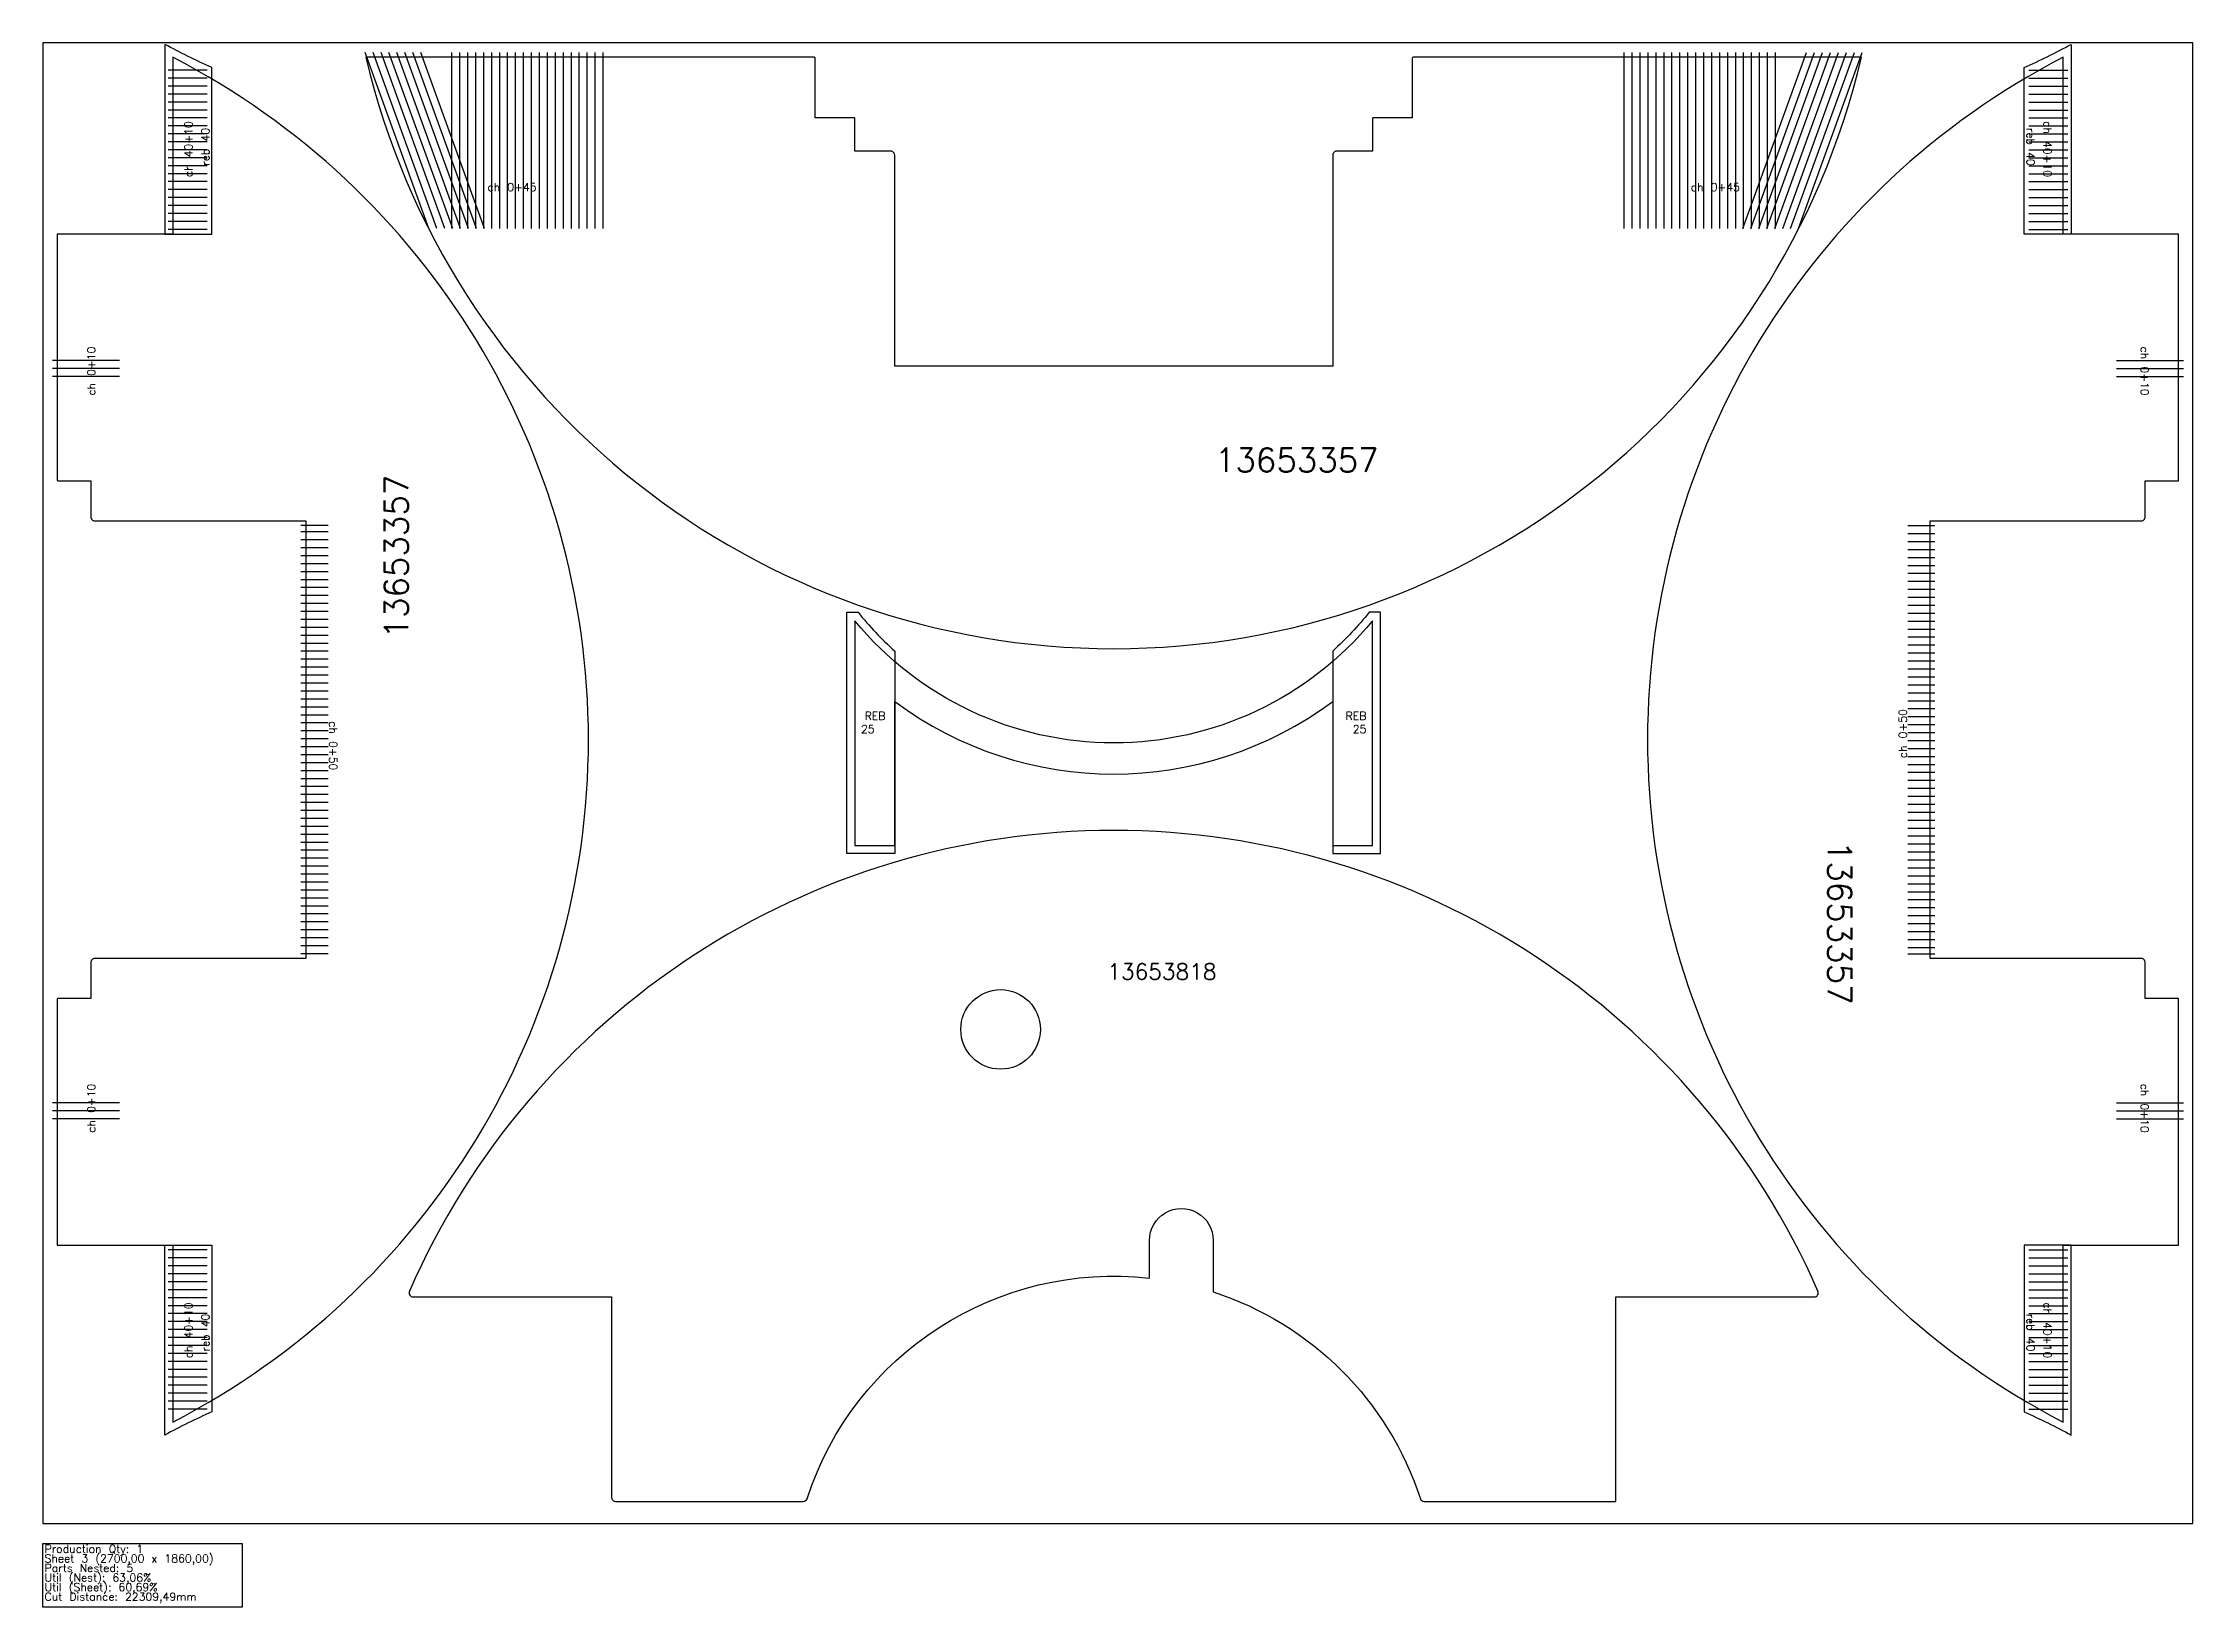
# Model space of a CAD drawing. Header units: millimetres. Extents: x 5970 to 8670, y -105 to 1860.
import ezdxf

# ---------------------------------------------------------------- set-up
doc = ezdxf.new("R2010")
doc.units = ezdxf.units.MM
for name, color, linetype in [('13653357', 7, 'Continuous'), ('Chanfro', 7, 'Continuous'), ('Des.', 7, 'Continuous'), ('Rebaixo', 7, 'Continuous'), ('sheet', 24, 'Continuous'), ('Stats', 7, 'Continuous'), ('Texto', 7, 'Continuous')]:
    doc.layers.add(name, color=color, linetype=linetype)
doc.styles.get("Standard").update_dxf_attribs({"font": 'txt.shx'})

msp = doc.modelspace()

# ---------------------------------------------------------------- linework, layer by layer
at = {"color": 2}
for points in [[(6133, 1619.8), (5988, 1619.8), (5988, 1310.7, 0.414214), (5989, 1309.7), (6030, 1309.7), (6030, 1264.7, 0.414214), (6035, 1259.7), (6300, 1259.7), (6300, 709.7), (6035, 709.7, 0.414214), (6030, 704.7), (6030, 659.7), (5989, 659.7, 0.414214), (5988, 658.7), (5988, 349.6), (6133, 349.6), (6133, 127.4, 0.608883), (6133, 1842)], [(8507, 349.6), (8652, 349.6), (8652, 658.7, 0.414214), (8651, 659.7), (8610, 659.7), (8610, 704.7, 0.414214), (8605, 709.7), (8340, 709.7), (8340, 1259.7), (8605, 1259.7, 0.414214), (8610, 1264.7), (8610, 1309.7), (8651, 1309.7, 0.414214), (8652, 1310.7), (8652, 1619.8), (8507, 1619.8), (8507, 1842, 0.608883), (8507, 127.4)]]:
    msp.add_lwpolyline(points, format="xyb", close=True, dxfattribs=at)
at = {"layer": '13653357', "color": 6}
for points in [[(7589.6, 1719), (7589.6, 1454), (7039.6, 1454), (7039.6, 1719, 0.414214), (7034.6, 1724), (6989.6, 1724), (6989.6, 1765, 0.414214), (6988.6, 1766), (6939.6, 1766), (6939.6, 1841, 0.414214), (6938.6, 1842), (6375.5, 1842, 0.791169), (8253.7, 1842), (7690.6, 1842, 0.414214), (7689.6, 1841), (7689.6, 1766), (7640.6, 1766, 0.414214), (7639.6, 1765), (7639.6, 1724), (7594.6, 1724, 0.414214)], [(6989.6, 851.6), (7039.6, 851.6), (7039.6, 1032.8, 0.331826), (7589.6, 1032.8), (7589.6, 851.6), (7639.6, 851.6), (7639.6, 1134, -0.471964), (6989.6, 1134)]]:
    msp.add_lwpolyline(points, format="xyb", close=True, dxfattribs=at)
at = {"layer": 'Chanfro', "color": 6}
for p, q in [((6454.5, 1627), (6374.5, 1848)), ((6464.5, 1627), (6384.5, 1848)), ((6474.5, 1627), (6394.5, 1848)), ((6484.5, 1627), (6404.5, 1848)), ((6494.5, 1627), (6414.5, 1848)), ((6504.5, 1627), (6424.5, 1848)), ((6514.5, 1627), (6434.5, 1848)), ((6524.5, 1627), (6444.5, 1848)), ((6483.5, 1627), (6483.5, 1848)), ((6493.5, 1627), (6493.5, 1848)), ((6503.5, 1627), (6503.5, 1848)), ((6513.5, 1627), (6513.5, 1848)), ((6523.5, 1627), (6523.5, 1848)), ((6533.5, 1627), (6533.5, 1848)), ((6543.5, 1627), (6543.5, 1848)), ((6553.5, 1627), (6553.5, 1848)), ((6563.5, 1627), (6563.5, 1848)), ((6573.5, 1627), (6573.5, 1848)), ((6583.5, 1627), (6583.5, 1848)), ((6593.5, 1627), (6593.5, 1848)), ((6603.5, 1627), (6603.5, 1848)), ((6613.5, 1627), (6613.5, 1848)), ((6623.5, 1627), (6623.5, 1848)), ((6633.5, 1627), (6633.5, 1848)), ((6643.5, 1627), (6643.5, 1848)), ((6653.5, 1627), (6653.5, 1848)), ((6663.5, 1627), (6663.5, 1848)), ((6673.5, 1627), (6673.5, 1848)), ((7955.7, 1627), (7955.7, 1848)), ((7965.7, 1627), (7965.7, 1848)), ((7975.7, 1627), (7975.7, 1848)), ((7985.7, 1627), (7985.7, 1848)), ((7995.7, 1627), (7995.7, 1848)), ((8005.7, 1627), (8005.7, 1848)), ((8015.7, 1627), (8015.7, 1848)), ((8025.7, 1627), (8025.7, 1848)), ((8035.7, 1627), (8035.7, 1848)), ((8045.7, 1627), (8045.7, 1848)), ((8055.7, 1627), (8055.7, 1848)), ((8065.7, 1627), (8065.7, 1848)), ((8075.7, 1627), (8075.7, 1848)), ((8085.7, 1627), (8085.7, 1848)), ((8095.7, 1627), (8095.7, 1848)), ((8104.7, 1627), (8184.7, 1848)), ((8105.7, 1627), (8105.7, 1848)), ((8114.7, 1627), (8194.7, 1848)), ((8115.7, 1627), (8115.7, 1848)), ((8124.7, 1627), (8204.7, 1848)), ((8125.7, 1627), (8125.7, 1848)), ((8134.7, 1627), (8214.7, 1848)), ((8135.7, 1627), (8135.7, 1848)), ((8144.7, 1627), (8224.7, 1848)), ((8145.7, 1627), (8145.7, 1848)), ((8154.7, 1627), (8234.7, 1848)), ((8164.7, 1627), (8244.7, 1848)), ((8174.7, 1627), (8254.7, 1848))]:
    msp.add_line(p, q, dxfattribs=at)
at = {"layer": 'Chanfro', "color": 2}
for p, q in [((6176, 1825.8), (6127, 1825.8)), ((6176, 1815.8), (6127, 1815.8)), ((8464, 1825.8), (8513, 1825.8)), ((8464, 1815.8), (8513, 1815.8)), ((6176, 1805.8), (6127, 1805.8)), ((6176, 1795.8), (6127, 1795.8)), ((6176, 1785.8), (6127, 1785.8)), ((8464, 1805.8), (8513, 1805.8)), ((8464, 1795.8), (8513, 1795.8)), ((8464, 1785.8), (8513, 1785.8)), ((6176, 1775.8), (6127, 1775.8)), ((6176, 1765.8), (6127, 1765.8)), ((6176, 1755.8), (6127, 1755.8)), ((8464, 1775.8), (8513, 1775.8)), ((8464, 1765.8), (8513, 1765.8)), ((8464, 1755.8), (8513, 1755.8)), ((6176, 1745.8), (6127, 1745.8)), ((6176, 1735.8), (6127, 1735.8)), ((8464, 1745.8), (8513, 1745.8)), ((8464, 1735.8), (8513, 1735.8)), ((6176, 1725.8), (6127, 1725.8)), ((6176, 1715.8), (6127, 1715.8)), ((6176, 1705.8), (6127, 1705.8)), ((8464, 1725.8), (8513, 1725.8)), ((8464, 1715.8), (8513, 1715.8)), ((8464, 1705.8), (8513, 1705.8)), ((6176, 1695.8), (6127, 1695.8)), ((6176, 1685.8), (6127, 1685.8)), ((6176, 1675.8), (6127, 1675.8)), ((8464, 1695.8), (8513, 1695.8)), ((8464, 1685.8), (8513, 1685.8)), ((8464, 1675.8), (8513, 1675.8)), ((6176, 1665.8), (6127, 1665.8)), ((6176, 1655.8), (6127, 1655.8)), ((8464, 1665.8), (8513, 1665.8)), ((8464, 1655.8), (8513, 1655.8)), ((6176, 1645.8), (6127, 1645.8)), ((6176, 1635.8), (6127, 1635.8)), ((6176, 1625.8), (6127, 1625.8)), ((8464, 1645.8), (8513, 1645.8)), ((8464, 1635.8), (8513, 1635.8)), ((8464, 1625.8), (8513, 1625.8)), ((6066, 1460.9), (5982, 1460.9)), ((8574, 1460.9), (8658, 1460.9)), ((6066, 1450.9), (5982, 1450.9)), ((6066, 1440.9), (5982, 1440.9)), ((8574, 1450.9), (8658, 1450.9)), ((8574, 1440.9), (8658, 1440.9)), ((6328, 1253.7), (6294, 1253.7)), ((6328, 1245.7), (6294, 1245.7)), ((8312, 1253.7), (8346, 1253.7)), ((8312, 1243.7), (8346, 1243.7)), ((6328, 1235.7), (6294, 1235.7)), ((6328, 1225.7), (6294, 1225.7)), ((6328, 1215.7), (6294, 1215.7)), ((8312, 1233.7), (8346, 1233.7)), ((8312, 1223.7), (8346, 1223.7)), ((6328, 1205.7), (6294, 1205.7)), ((6328, 1195.7), (6294, 1195.7)), ((8312, 1213.7), (8346, 1213.7)), ((8312, 1203.7), (8346, 1203.7)), ((8312, 1193.7), (8346, 1193.7)), ((6328, 1185.7), (6294, 1185.7)), ((6328, 1175.7), (6294, 1175.7)), ((6328, 1165.7), (6294, 1165.7)), ((8312, 1183.7), (8346, 1183.7)), ((8312, 1173.7), (8346, 1173.7)), ((8312, 1163.7), (8346, 1163.7)), ((6328, 1155.7), (6294, 1155.7)), ((6328, 1145.7), (6294, 1145.7)), ((6328, 1135.7), (6294, 1135.7)), ((8312, 1153.7), (8346, 1153.7)), ((8312, 1143.7), (8346, 1143.7)), ((6328, 1125.7), (6294, 1125.7)), ((6328, 1115.7), (6294, 1115.7)), ((8312, 1133.7), (8346, 1133.7)), ((8312, 1123.7), (8346, 1123.7)), ((8312, 1113.7), (8346, 1113.7)), ((6328, 1105.7), (6294, 1105.7)), ((6328, 1095.7), (6294, 1095.7)), ((6328, 1085.7), (6294, 1085.7)), ((8312, 1103.7), (8346, 1103.7)), ((8312, 1093.7), (8346, 1093.7)), ((8312, 1083.7), (8346, 1083.7)), ((6328, 1075.7), (6294, 1075.7)), ((6328, 1065.7), (6294, 1065.7)), ((6328, 1055.7), (6294, 1055.7)), ((8312, 1073.7), (8346, 1073.7)), ((8312, 1063.7), (8346, 1063.7)), ((8312, 1053.7), (8346, 1053.7)), ((6328, 1045.7), (6294, 1045.7)), ((6328, 1035.7), (6294, 1035.7)), ((8312, 1043.7), (8346, 1043.7)), ((8312, 1033.7), (8346, 1033.7)), ((6328, 1025.7), (6294, 1025.7)), ((6328, 1015.7), (6294, 1015.7)), ((6328, 1005.7), (6294, 1005.7)), ((8312, 1023.7), (8346, 1023.7)), ((8312, 1013.7), (8346, 1013.7)), ((8312, 1003.7), (8346, 1003.7)), ((6328, 995.7), (6294, 995.7)), ((6328, 985.7), (6294, 985.7)), ((6328, 975.7), (6294, 975.7)), ((8312, 993.7), (8346, 993.7)), ((8312, 983.7), (8346, 983.7)), ((8312, 973.7), (8346, 973.7)), ((6328, 965.7), (6294, 965.7)), ((6328, 955.7), (6294, 955.7)), ((6328, 945.7), (6294, 945.7)), ((8312, 963.7), (8346, 963.7)), ((8312, 953.7), (8346, 953.7)), ((6328, 935.7), (6294, 935.7)), ((6328, 925.7), (6294, 925.7)), ((8312, 943.7), (8346, 943.7)), ((8312, 933.7), (8346, 933.7)), ((8312, 923.7), (8346, 923.7)), ((6328, 915.7), (6294, 915.7)), ((6328, 905.7), (6294, 905.7)), ((6328, 895.7), (6294, 895.7)), ((8312, 913.7), (8346, 913.7)), ((8312, 903.7), (8346, 903.7)), ((8312, 893.7), (8346, 893.7)), ((6328, 885.7), (6294, 885.7)), ((6328, 875.7), (6294, 875.7)), ((6328, 865.7), (6294, 865.7)), ((8312, 883.7), (8346, 883.7)), ((8312, 873.7), (8346, 873.7)), ((6328, 855.7), (6294, 855.7)), ((6328, 845.7), (6294, 845.7)), ((8312, 863.7), (8346, 863.7)), ((8312, 853.7), (8346, 853.7)), ((8312, 843.7), (8346, 843.7)), ((6328, 835.7), (6294, 835.7)), ((6328, 825.7), (6294, 825.7)), ((6328, 815.7), (6294, 815.7)), ((8312, 833.7), (8346, 833.7)), ((8312, 823.7), (8346, 823.7)), ((8312, 813.7), (8346, 813.7)), ((6328, 805.7), (6294, 805.7)), ((6328, 795.7), (6294, 795.7)), ((6328, 785.7), (6294, 785.7)), ((8312, 803.7), (8346, 803.7)), ((8312, 793.7), (8346, 793.7)), ((8312, 783.7), (8346, 783.7)), ((6328, 775.7), (6294, 775.7)), ((6328, 765.7), (6294, 765.7)), ((8312, 773.7), (8346, 773.7)), ((8312, 763.7), (8346, 763.7)), ((6328, 755.7), (6294, 755.7)), ((6328, 745.7), (6294, 745.7)), ((6328, 735.7), (6294, 735.7)), ((8312, 753.7), (8346, 753.7)), ((8312, 743.7), (8346, 743.7)), ((8312, 733.7), (8346, 733.7)), ((6328, 725.7), (6294, 725.7)), ((6328, 715.7), (6294, 715.7)), ((8312, 723.7), (8346, 723.7)), ((8312, 715.7), (8346, 715.7)), ((6066, 528.4), (5982, 528.4)), ((6066, 518.4), (5982, 518.4)), ((8574, 528.4), (8658, 528.4)), ((8574, 518.4), (8658, 518.4)), ((6066, 508.4), (5982, 508.4)), ((8574, 508.4), (8658, 508.4)), ((6176, 343.6), (6127, 343.6)), ((6176, 333.6), (6127, 333.6)), ((8464, 343.6), (8513, 343.6)), ((8464, 333.6), (8513, 333.6)), ((6176, 323.6), (6127, 323.6)), ((6176, 313.6), (6127, 313.6)), ((6176, 303.6), (6127, 303.6)), ((8464, 323.6), (8513, 323.6)), ((8464, 313.6), (8513, 313.6)), ((8464, 303.6), (8513, 303.6)), ((6176, 293.6), (6127, 293.6)), ((6176, 283.6), (6127, 283.6)), ((6176, 273.6), (6127, 273.6)), ((8464, 293.6), (8513, 293.6)), ((8464, 283.6), (8513, 283.6)), ((8464, 273.6), (8513, 273.6)), ((6176, 263.6), (6127, 263.6)), ((6176, 253.6), (6127, 253.6)), ((6176, 243.6), (6127, 243.6)), ((8464, 263.6), (8513, 263.6)), ((8464, 253.6), (8513, 253.6)), ((8464, 243.6), (8513, 243.6)), ((6176, 233.6), (6127, 233.6)), ((6176, 223.6), (6127, 223.6)), ((8464, 233.6), (8513, 233.6)), ((8464, 223.6), (8513, 223.6)), ((6176, 213.6), (6127, 213.6)), ((6176, 203.6), (6127, 203.6)), ((6176, 193.6), (6127, 193.6)), ((8464, 213.6), (8513, 213.6)), ((8464, 203.6), (8513, 203.6)), ((8464, 193.6), (8513, 193.6)), ((6176, 183.6), (6127, 183.6)), ((6176, 173.6), (6127, 173.6)), ((6176, 163.6), (6127, 163.6)), ((8464, 183.6), (8513, 183.6)), ((8464, 173.6), (8513, 173.6)), ((8464, 163.6), (8513, 163.6)), ((6176, 153.6), (6127, 153.6)), ((6176, 143.6), (6127, 143.6)), ((8464, 153.6), (8513, 153.6)), ((8464, 143.6), (8513, 143.6))]:
    msp.add_line(p, q, dxfattribs=at)
at = {"layer": 'Des.', "color": 6}
msp.add_lwpolyline([(6434.7, 284.7), (6684.1, 284.7), (6684.1, 32.7, 0.414214), (6689.1, 27.7), (6924.8, 27.7, 0.324705), (6929.5, 31.1, -0.355764), (7359.6, 308.2), (7359.6, 355.7, -1.000002), (7439.6, 355.7), (7439.6, 290.9, -0.239978), (7699.7, 31.1, 0.324705), (7704.4, 27.7), (7945.1, 27.7), (7945.1, 284.7), (8194.5, 284.7, 0.540575), (8199, 291.7, 0.654654), (6430.2, 291.7, 0.540575)], format="xyb", close=True, dxfattribs=at)
msp.add_circle((7172.6, 620.7), 50, dxfattribs=at)
at = {"layer": 'Rebaixo', "color": 2}
for points in [[(6182, 1619.8), (6182, 1829.3, -0.02083), (6123, 1858.3), (6123, 1619.8)], [(8458, 1619.8), (8458, 1829.3, 0.02083), (8517, 1858.3), (8517, 1619.8)], [(6182, 349.6), (6182, 140.1, 0.02083), (6123, 111.1), (6123, 349.6)], [(8458, 349.6), (8458, 140.1, -0.02083), (8517, 111.1), (8517, 349.6)]]:
    msp.add_lwpolyline(points, format="xyb", close=True, dxfattribs=at)
at = {"layer": 'Rebaixo', "color": 6}
for points in [[(6993.6, 1144.9, 0.04088), (7039.6, 1096.1), (7039.6, 841.6), (6979.6, 841.6), (6979.6, 1144.9)], [(7635.6, 1144.9, -0.04088), (7589.6, 1096.1), (7589.6, 841.6), (7649.6, 841.6), (7649.6, 1144.9)]]:
    msp.add_lwpolyline(points, format="xyb", close=True, dxfattribs=at)
at = {"layer": 'sheet', "color": 7}
msp.add_lwpolyline([(5970, 0), (8670, 0), (8670, 1860), (5970, 1860)], close=True, dxfattribs=at)
at = {"layer": 'Stats', "color": 151}
msp.add_lwpolyline([(5970, -25), (6220, -25), (6220, -105), (5970, -105), (5970, -25)], close=True, dxfattribs=at)

# ---------------------------------------------------------------- texts
at = {"layer": 'Chanfro', "color": 2, "char_height": 10}
for s, insert, width, attachment_point, rotation in [('ch 40+10', (6157.7, 1761.7), 91.15, 9, 90), ('ch 40+10', (8482.3, 1761.7), 91.15, 7, 270), ('ch 0+10', (6035.7, 1478.5), 95.116, 9, 90), ('ch 0+10', (8604.3, 1478.5), 95.116, 7, 270), ('ch 0+50', (6329.4, 946.2), 95.116, 9, 270), ('ch 0+50', (8310.6, 1023.1), 95.116, 9, 90), ('ch 0+10', (6035.7, 490.9), 95.116, 7, 90), ('ch 0+10', (8604.3, 490.9), 95.116, 9, 270), ('ch 40+10', (6157.7, 207.6), 91.15, 7, 90), ('ch 40+10', (8482.3, 207.6), 91.15, 9, 270)]:
    msp.add_mtext(s, dxfattribs=dict(at, insert=insert, width=width, attachment_point=attachment_point, rotation=rotation))
at = {"layer": 'Chanfro', "color": 6, "char_height": 10, "width": 88.851}
for insert, attachment_point in [((6528.2, 1673.9), 7), ((8101, 1673.9), 9)]:
    msp.add_mtext('ch 0+45', dxfattribs=dict(at, insert=insert, attachment_point=attachment_point))
at = {"layer": 'Rebaixo', "color": 2, "char_height": 10, "width": 51.424}
for insert, attachment_point, rotation in [((6178.9, 1753.3), 9, 90), ((8461.1, 1753.3), 7, 270), ((6178.9, 216.1), 7, 90), ((8461.1, 216.1), 9, 270)]:
    msp.add_mtext('reb 40', dxfattribs=dict(at, insert=insert, attachment_point=attachment_point, rotation=rotation))
at = {"layer": 'Rebaixo', "color": 6, "char_height": 10, "width": 30.181}
for s, insert, attachment_point in [('{\\W0.424933; }REB \\P{\\W2.011049; }25', (6997.2, 1019.6), 1), ('REB 25', (7632, 1019.6), 3)]:
    msp.add_mtext(s, dxfattribs=dict(at, insert=insert, attachment_point=attachment_point))
at = {"layer": 'Stats', "color": 60}
for s, p in [('Production Qty: 1', (5972, -37)), ('Sheet 3 (2700,00 x 1860,00)', (5972, -49)), ('Parts Nested: 5', (5972, -61)), ('Util (Nest): 63,06%', (5972, -73)), ('Util (Sheet): 60,69%', (5972, -85)), ('Cut Distance: 22309,49mm', (5972, -97))]:
    msp.add_text(s, height=10, dxfattribs=at).set_placement(p)
at = {"layer": 'Texto', "color": 6}
for s, insert, char_height, width, attachment_point in [('13653357', (7441.7, 1321), 30, 371.765, 7), ('{\\W8.98525;  }13653818', (7306.6, 703.3), 20, 399.037, 1)]:
    msp.add_mtext(s, dxfattribs=dict(at, insert=insert, char_height=char_height, width=width, attachment_point=attachment_point))
at = {"layer": 'Texto', "color": 2, "char_height": 30, "width": 371.765, "attachment_point": 7}
for insert, rotation in [((6428.7, 1111.8), 90), ((8211.3, 857.6), 270)]:
    msp.add_mtext('13653357', dxfattribs=dict(at, insert=insert, rotation=rotation))

doc.saveas('drawing.dxf')
